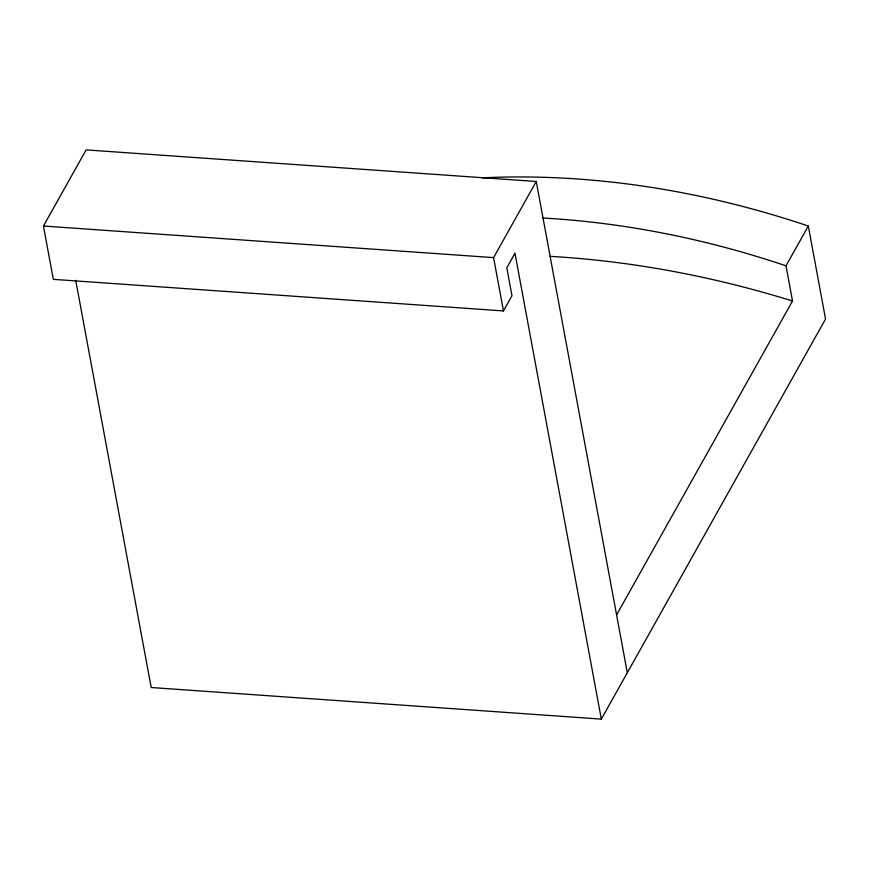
<?xml version="1.0" encoding="UTF-8"?>
<svg xmlns="http://www.w3.org/2000/svg" width="869" height="869" viewBox="0 0 869 869"><rect width="100%" height="100%" fill="white"/><g stroke="black" fill="none" stroke-linecap="round" stroke-linejoin="round"><path stroke-width="1.3" d="M75.722 280.329L151.195 687.52L601.326 719.108L514.969 253.183L506.801 267.761L511.982 295.732L503.455 310.939L53.335 279.351L43.45 226.027L86.129 149.892L536.249 181.48L627.309 672.747M503.455 310.939L493.581 257.626L536.249 181.48M616.588 614.915L792.528 301L786.01 265.816L808.311 226.027A776.853 584.859 29.3 0 0 481.926 177.852M601.326 719.108L825.55 319.032L808.311 226.027M43.45 226.027L493.581 257.626M542.658 218.01A776.853 584.859 29.3 0 1 786.01 265.816M550.055 256.355A860.245 647.633 29.3 0 1 792.528 301"/></g></svg>
